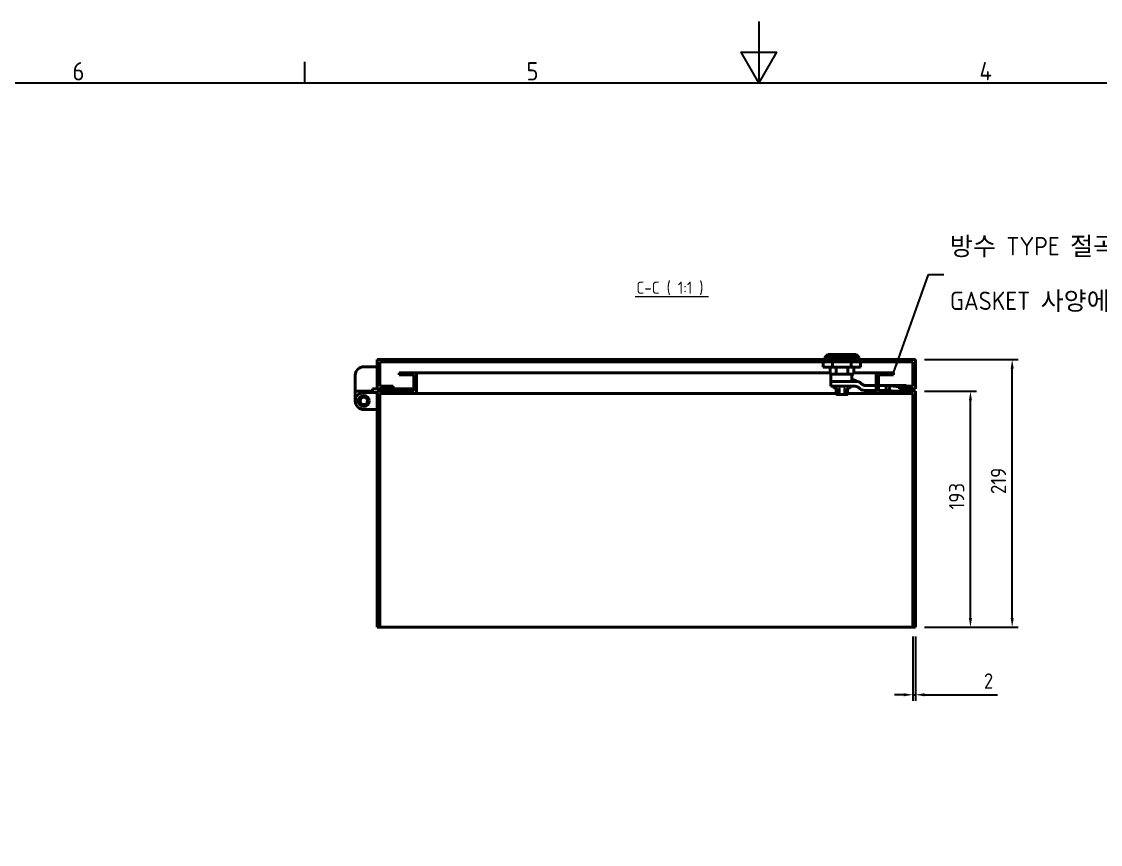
# Model space of a CAD drawing. Header units: millimetres. Extents: x 0 to 2970, y 0 to 2100.
# Drawn here: x 882 to 1764, y 1427 to 2100 of the extents above; entities that cross this region are included whole.
import ezdxf

# ---------------------------------------------------------------- set-up
doc = ezdxf.new("R2010")
doc.units = ezdxf.units.MM
doc.header["$LTSCALE"] = 5
doc.layers.get('0').update_dxf_attribs({"color": 3, "lineweight": 25})
for name, color, linetype, lineweight in [('가시적인 것(ISO)', 3, 'Continuous', 40), ('가시적인 좁은 것(ISO)', 3, 'Continuous', 35), ('경계(ISO)', 7, 'Continuous', 25), ('기호(ISO)', 5, 'Continuous', 25), ('치수(ISO)', 2, 'Continuous', 25), ('해치(ISO)', 7, 'Continuous', 18)]:
    doc.layers.add(name, color=color, linetype=linetype, lineweight=lineweight)
doc.styles.add('문자 텍스트_M2B', font='isocp.shx')
doc.styles.add('치수 텍스트_PSTEK_POSCO', font='isocp.shx')
doc.styles.add('텍스트 스타일512', font='isocp.shx')
doc.dimstyles.new('치수_PSTEK_POSCO', dxfattribs={"dimscale": 5, "dimtxt": 2.5, "dimasz": 1.5, "dimexe": 1, "dimexo": 1.5, "dimgap": 1, "dimtad": 1, "dimrnd": 1e-08, "dimdsep": 46, "dimtxsty": '치수 텍스트_PSTEK_POSCO', "dimcen": 0.09, "dimdle": 10, "dimclrd": 7, "dimclre": 7, "dimclrt": 2, "dimadec": 1, "dimazin": 2, "dimtfac": 1, "dimtmove": 0, "dimatfit": 3, "dimfxl": 0, "dimtolj": 1, "dimlwd": -1, "dimlwe": -1, "dimarcsym": 0})
doc.dimstyles.new('치수_PSTEK_POSCO$7', dxfattribs={"dimscale": 5, "dimtxt": 2.5, "dimasz": 2.5, "dimexe": 1, "dimexo": 1.5, "dimgap": 1, "dimtad": 1, "dimrnd": 1e-08, "dimdsep": 46, "dimtxsty": '치수 텍스트_PSTEK_POSCO', "dimcen": 0.09, "dimdle": 10, "dimclrd": 7, "dimclre": 7, "dimclrt": 2, "dimadec": 1, "dimazin": 2, "dimtfac": 1, "dimtmove": 0, "dimatfit": 3, "dimfxl": 0, "dimtolj": 1, "dimlwd": -1, "dimlwe": -1, "dimarcsym": 0})

# ---------------------------------------------------------------- blocks, each defined once
blk = doc.blocks.new('경계 Default Border')
at = {"layer": '경계(ISO)'}
blk.add_line((222.75, 410), (222.75, 413.4), dxfattribs=at)
at = {"layer": '경계(ISO)', "flags": 128}
for points in [[(297, 420), (297, 410), (294.11, 415), (299.89, 415), (297, 410)], [(10, 10), (10, 410), (584, 410), (584, 10), (10, 10)]]:
    blk.add_lwpolyline(points, dxfattribs=at)
at = {"layer": '경계(ISO)', "color": 2, "char_height": 3, "attachment_point": 7, "style": '문자 텍스트_M2B'}
for s, insert in [('6', (184.77, 410.37)), ('5', (259.02, 410.37)), ('4', (333.1, 410.4))]:
    blk.add_mtext(s, dxfattribs=dict(at, insert=insert))
blk = doc.blocks.new('*D23')
at = {"layer": 'Defpoints', "color": 0, "transparency": 16777216}
for p in [(1611.09, 1604.77), (1613.09, 1604.77), (1613.09, 1549.56)]:
    blk.add_point(p, dxfattribs=at)
at = {"layer": '치수(ISO)', "color": 7, "transparency": 16777216}
for p, q in [((1611.09, 1597.27), (1611.09, 1544.56)), ((1613.09, 1597.27), (1613.09, 1544.56)), ((1603.59, 1549.56), (1596.09, 1549.56)), ((1611.09, 1549.56), (1613.09, 1549.56)), ((1620.59, 1549.56), (1680.17, 1549.56))]:
    blk.add_line(p, q, dxfattribs=at)
for points in [[(1603.59, 1550.81), (1603.59, 1548.31), (1611.09, 1549.56)], [(1620.59, 1550.81), (1620.59, 1548.31), (1613.09, 1549.56)]]:
    blk.add_solid(points, dxfattribs=at)
at = {"layer": '치수(ISO)', "color": 2, "transparency": 16777216, "insert": (1669.1, 1560.81), "char_height": 12.5, "attachment_point": 4, "style": '치수 텍스트_PSTEK_POSCO'}
blk.add_mtext('\\A1;2', dxfattribs=at)
blk = doc.blocks.new('*D24')
at = {"layer": 'Defpoints', "color": 0, "transparency": 16777216}
for p in [(1613.09, 1797.77), (1658.14, 1797.77), (1613.09, 1604.77)]:
    blk.add_point(p, dxfattribs=at)
at = {"layer": '치수(ISO)', "color": 7, "transparency": 16777216}
for p, q in [((1620.59, 1797.77), (1663.14, 1797.77)), ((1658.14, 1612.27), (1658.14, 1790.27)), ((1620.59, 1604.77), (1663.14, 1604.77))]:
    blk.add_line(p, q, dxfattribs=at)
for points in [[(1656.89, 1790.27), (1659.39, 1790.27), (1658.14, 1797.77)], [(1656.89, 1612.27), (1659.39, 1612.27), (1658.14, 1604.77)]]:
    blk.add_solid(points, dxfattribs=at)
at = {"layer": '치수(ISO)', "color": 2, "transparency": 16777216, "insert": (1646.89, 1700.99), "char_height": 12.5, "attachment_point": 4, "rotation": 90, "style": '치수 텍스트_PSTEK_POSCO'}
blk.add_mtext('\\A1;193', dxfattribs=at)
blk = doc.blocks.new('*D25')
at = {"layer": 'Defpoints', "color": 0, "transparency": 16777216}
for p in [(1613.09, 1823.77), (1692.28, 1823.77), (1613.09, 1604.77)]:
    blk.add_point(p, dxfattribs=at)
at = {"layer": '치수(ISO)', "color": 7, "transparency": 16777216}
for p, q in [((1620.59, 1823.77), (1697.28, 1823.77)), ((1692.28, 1612.27), (1692.28, 1816.27)), ((1620.59, 1604.77), (1697.28, 1604.77))]:
    blk.add_line(p, q, dxfattribs=at)
for points in [[(1691.03, 1816.27), (1693.53, 1816.27), (1692.28, 1823.77)], [(1691.03, 1612.27), (1693.53, 1612.27), (1692.28, 1604.77)]]:
    blk.add_solid(points, dxfattribs=at)
at = {"layer": '치수(ISO)', "color": 2, "transparency": 16777216, "insert": (1681.03, 1713.66), "char_height": 12.5, "attachment_point": 4, "rotation": 90, "style": '치수 텍스트_PSTEK_POSCO'}
blk.add_mtext('\\A1;219', dxfattribs=at)

msp = doc.modelspace()

# ---------------------------------------------------------------- hatches: boundary and pattern name
at = {"layer": '해치(ISO)'}
h = msp.add_hatch(dxfattribs=at)
h.set_pattern_fill('ANSI31', color=256, scale=127, style=0)
h.set_pattern_definition([(45, (0, 0), (-11.22532, 11.22532), [])])
h.paths.add_polyline_path([(1600.086, 1801.768), (1600.086, 1799.768), (1613.086, 1799.768), (1613.086, 1823.768), (1173.086, 1823.768), (1173.086, 1799.768), (1186.086, 1799.768), (1186.086, 1801.768), (1175.086, 1801.768), (1175.086, 1821.768), (1611.086, 1821.768), (1611.086, 1801.768)])
h.paths.add_polyline_path([(1595.086, 1812.768), (1581.086, 1812.768), (1581.086, 1795.768), (1611.086, 1795.768), (1611.086, 1604.768), (1613.086, 1604.768), (1613.086, 1797.768), (1583.086, 1797.768), (1583.086, 1811.168), (1595.086, 1811.168)])
h.paths.add_polyline_path([(1205.086, 1812.768), (1191.086, 1812.768), (1191.086, 1811.168), (1203.086, 1811.168), (1203.086, 1797.768), (1173.086, 1797.768), (1173.086, 1604.768), (1175.086, 1604.768), (1175.086, 1795.768), (1205.086, 1795.768)])

# ---------------------------------------------------------------- linework, layer by layer
at = {"layer": '가시적인 것(ISO)'}
for p, q in [((1541.586, 1827.768), (1539.086, 1825.268)), ((1541.586, 1827.768), (1564.586, 1827.768)), ((1564.586, 1827.768), (1567.086, 1825.268)), ((1162.086, 1817.768), (1173.086, 1817.768)), ((1173.086, 1823.768), (1173.086, 1799.768)), ((1613.086, 1823.768), (1173.086, 1823.768)), ((1175.086, 1801.768), (1175.086, 1821.768)), ((1175.086, 1821.768), (1611.086, 1821.768)), ((1537.836, 1817.368), (1537.836, 1821.768)), ((1537.836, 1817.368), (1545.461, 1817.368)), ((1567.086, 1825.268), (1539.086, 1825.268)), ((1539.086, 1823.768), (1539.086, 1825.268)), ((1543.336, 1811.568), (1543.336, 1817.368)), ((1545.461, 1817.368), (1545.461, 1821.768)), ((1545.461, 1817.368), (1560.711, 1817.368)), ((1548.213, 1811.568), (1548.213, 1817.368)), ((1557.959, 1811.568), (1557.959, 1817.368)), ((1560.711, 1817.368), (1560.711, 1821.768)), ((1560.711, 1817.368), (1568.336, 1817.368)), ((1562.836, 1811.568), (1562.836, 1817.368)), ((1567.086, 1823.768), (1567.086, 1825.268)), ((1568.336, 1817.368), (1568.336, 1821.768)), ((1611.086, 1821.768), (1611.086, 1801.768)), ((1613.086, 1799.768), (1613.086, 1823.768)), ((1155.086, 1797.768), (1155.086, 1810.768)), ((1205.086, 1812.768), (1191.086, 1812.768)), ((1191.086, 1812.768), (1191.086, 1811.168)), ((1191.086, 1811.168), (1203.086, 1811.168)), ((1203.086, 1811.168), (1203.086, 1797.768)), ((1205.086, 1795.768), (1205.086, 1812.768)), ((1205.086, 1812.768), (1543.336, 1812.768)), ((1548.213, 1811.568), (1543.336, 1811.568)), ((1544.086, 1805.768), (1544.086, 1811.568)), ((1548.213, 1811.568), (1557.959, 1811.568)), ((1562.836, 1811.568), (1557.959, 1811.568)), ((1561.136, 1805.772), (1561.136, 1811.568)), ((1562.836, 1812.768), (1581.086, 1812.768)), ((1595.086, 1812.768), (1581.086, 1812.768)), ((1581.086, 1812.768), (1581.086, 1795.768)), ((1583.086, 1797.768), (1583.086, 1811.168)), ((1583.086, 1811.168), (1595.086, 1811.168)), ((1595.086, 1811.168), (1595.086, 1812.768)), ((1169.086, 1799.768), (1173.086, 1799.768)), ((1169.086, 1798.768), (1169.086, 1799.768)), ((1173.086, 1799.768), (1186.086, 1799.768)), ((1186.086, 1801.768), (1175.086, 1801.768)), ((1186.086, 1799.768), (1186.086, 1801.768)), ((1203.086, 1799.768), (1186.086, 1799.768)), ((1550.9, 1805.767), (1544.084, 1805.764)), ((1544.086, 1801.764), (1544.084, 1805.764)), ((1544.086, 1805.768), (1553.085, 1805.768)), ((1544.086, 1801.764), (1550.902, 1801.767)), ((1546.286, 1801.053), (1546.286, 1801.218)), ((1548.142, 1799.993), (1546.648, 1800.536)), ((1550.086, 1805.767), (1550.086, 1805.768)), ((1554.256, 1805.769), (1550.9, 1805.767)), ((1550.902, 1801.767), (1554.279, 1801.769)), ((1559.336, 1801.768), (1553.086, 1801.768)), ((1554.256, 1805.768), (1557.198, 1805.768)), ((1554.279, 1801.769), (1559.085, 1801.771)), ((1557.198, 1805.77), (1559.084, 1805.771)), ((1558.03, 1799.993), (1559.524, 1800.536)), ((1559.886, 1801.053), (1559.886, 1801.218)), ((1561.136, 1807.268), (1561.519, 1807.268)), ((1565.038, 1805.773), (1565.084, 1805.773)), ((1572.632, 1802.476), (1581.086, 1802.48)), ((1583.086, 1802.481), (1589.086, 1802.483)), ((1605.086, 1802.49), (1589.086, 1802.483)), ((1589.086, 1802.483), (1589.087, 1799.757)), ((1589.087, 1799.757), (1589.087, 1798.483)), ((1592.24, 1802.212), (1591.895, 1799.578)), ((1592.24, 1802.212), (1600.086, 1801.212)), ((1600.086, 1801.768), (1600.086, 1799.768)), ((1611.086, 1801.768), (1600.086, 1801.768)), ((1600.086, 1799.768), (1613.086, 1799.768)), ((1604.953, 1797.768), (1605.215, 1799.768)), ((1605.424, 1802.218), (1605.395, 1801.768)), ((1156.086, 1798.768), (1155.086, 1797.768)), ((1155.086, 1797.768), (1169.086, 1797.768)), ((1155.086, 1789.768), (1155.086, 1797.768)), ((1162.086, 1796.768), (1173.086, 1796.768)), ((1169.086, 1798.768), (1169.086, 1797.768)), ((1169.086, 1797.768), (1169.086, 1796.768)), ((1203.086, 1797.768), (1173.086, 1797.768)), ((1173.086, 1797.768), (1173.086, 1604.768)), ((1175.086, 1604.768), (1175.086, 1795.768)), ((1175.086, 1795.768), (1205.086, 1795.768)), ((1205.086, 1795.768), (1548.467, 1795.768)), ((1548.467, 1799.576), (1548.467, 1795.325)), ((1549.086, 1794.968), (1548.467, 1795.325)), ((1549.086, 1794.968), (1549.622, 1794.968)), ((1549.622, 1794.968), (1553.086, 1794.968)), ((1550.777, 1799.576), (1550.777, 1795.325)), ((1553.086, 1794.968), (1556.55, 1794.968)), ((1555.395, 1799.576), (1555.395, 1795.325)), ((1556.55, 1794.968), (1557.086, 1794.968)), ((1557.086, 1794.968), (1557.705, 1795.325)), ((1557.705, 1799.576), (1557.705, 1795.325)), ((1557.705, 1795.768), (1581.086, 1795.768)), ((1571.197, 1798.476), (1581.086, 1798.48)), ((1581.086, 1795.768), (1611.086, 1795.768)), ((1583.086, 1798.481), (1589.087, 1798.483)), ((1613.086, 1797.768), (1583.086, 1797.768)), ((1591.895, 1799.578), (1591.734, 1798.348)), ((1591.734, 1798.348), (1596.284, 1797.768)), ((1605.087, 1798.792), (1605.087, 1798.49)), ((1611.086, 1795.768), (1611.086, 1604.768)), ((1613.086, 1604.768), (1613.086, 1797.768)), ((1173.086, 1782.768), (1162.086, 1782.768)), ((1173.086, 1604.768), (1175.086, 1604.768)), ((1611.086, 1604.768), (1175.086, 1604.768)), ((1611.086, 1604.768), (1613.086, 1604.768))]:
    msp.add_line(p, q, dxfattribs=at)
for radius in [4.5, 4, 3]:
    msp.add_circle((1162.086, 1789.768), radius, dxfattribs=at)
for centre, radius, start, end in [((1162.086, 1810.768), 7, 90, 180), ((1546.836, 1801.218), 0.55, 95.660975, 180), ((1546.836, 1801.053), 0.55, 180, 250), ((1556.386, 1802.068), 0.3, 264.47877, 270), ((1559.336, 1801.218), 0.55, 0, 90), ((1559.336, 1801.053), 0.55, 290, 0), ((1561.519, 1802.268), 5, 44.508984, 90), ((1572.63, 1807.476), 5, 258.871251, 270.024378), ((1162.086, 1789.768), 7, 90, 270), ((1571.195, 1803.476), 5, 258.872661, 270.024378)]:
    msp.add_arc(centre, radius, start, end, dxfattribs=at)
for points, knots in [([(1548.467, 1799.576), (1548.467, 1799.616), (1548.46, 1799.656), (1548.433, 1799.737), (1548.412, 1799.777), (1548.356, 1799.854), (1548.319, 1799.89), (1548.237, 1799.95), (1548.192, 1799.974), (1548.144, 1799.992), (1548.143, 1799.992), (1548.142, 1799.993)], [-0.056055727, -0.056055727, -0.056055727, -0.056055727, -0.043846592, -0.043846592, -0.030415241, -0.030415241, -0.015046721, -0.015046721, 0, 0, 0.000314742, 0.000314742, 0.000314742, 0.000314742]), ([(1550.777, 1799.576), (1550.777, 1799.616), (1550.773, 1799.657), (1550.76, 1799.737), (1550.749, 1799.777), (1550.721, 1799.854), (1550.702, 1799.891), (1550.661, 1799.95), (1550.639, 1799.974), (1550.615, 1799.992), (1550.615, 1799.992), (1550.614, 1799.993)], [-0.056046369, -0.056046369, -0.056046369, -0.056046369, -0.043826559, -0.043826559, -0.030415995, -0.030415995, -0.015038694, -0.015038694, 0, 0, 0.000312487, 0.000312487, 0.000312487, 0.000312487]), ([(1555.395, 1799.576), (1555.395, 1799.616), (1555.399, 1799.657), (1555.412, 1799.737), (1555.423, 1799.777), (1555.451, 1799.854), (1555.47, 1799.891), (1555.511, 1799.95), (1555.533, 1799.974), (1555.557, 1799.992), (1555.557, 1799.992), (1555.558, 1799.993)], [0.000007253, 0.000007253, 0.000007253, 0.000007253, 0.012182988, 0.012182988, 0.025541036, 0.025541036, 0.040859243, 0.040859243, 0.055840117, 0.055840117, 0.056151409, 0.056151409, 0.056151409, 0.056151409]), ([(1557.705, 1799.576), (1557.705, 1799.616), (1557.712, 1799.656), (1557.739, 1799.737), (1557.76, 1799.777), (1557.816, 1799.854), (1557.853, 1799.89), (1557.935, 1799.95), (1557.98, 1799.974), (1558.028, 1799.992), (1558.029, 1799.992), (1558.03, 1799.993)], [-0.056055776, -0.056055776, -0.056055776, -0.056055776, -0.043849048, -0.043849048, -0.030415241, -0.030415241, -0.015046721, -0.015046721, 0, 0, 0.000314742, 0.000314742, 0.000314742, 0.000314742]), ([(1559.084, 1805.771), (1560.076, 1805.771), (1561.072, 1805.772), (1563.062, 1805.772), (1564.054, 1805.773), (1565.038, 1805.773)], [-0.59728772, -0.59728772, -0.59728772, -0.59728772, -0.29865558, -0.29865558, -0.00008864, -0.00008864, -0.00008864, -0.00008864]), ([(1559.085, 1801.771), (1559.733, 1801.771), (1560.429, 1801.771), (1561.014, 1801.772), (1561.6, 1801.772), (1562.075, 1801.772), (1562.626, 1801.772), (1562.94, 1801.772), (1563.279, 1801.772), (1563.603, 1801.773)], [0, 0, 0, 0, 0.3890197, 0.3890197, 0.3890197, 0.7780394, 0.7780394, 0.7780394, 1, 1, 1, 1]), ([(1563.603, 1801.773), (1563.859, 1801.773), (1564.115, 1801.753), (1564.601, 1801.678), (1564.816, 1801.628), (1565.001, 1801.574)], [0.000001, 0.000001, 0.000001, 0.000001, 0.07765173, 0.07765173, 0.15274647, 0.15274647, 0.15274647, 0.15274647]), ([(1565.001, 1801.574), (1565.139, 1801.534), (1565.276, 1801.487), (1565.412, 1801.434), (1565.549, 1801.381), (1565.685, 1801.322), (1565.819, 1801.256)], [0, 0, 0, 0, 0.5, 0.5, 0.5, 1, 1, 1, 1]), ([(1566.622, 1805.516), (1566.369, 1805.601), (1566.109, 1805.665), (1565.578, 1805.751), (1565.308, 1805.773), (1565.038, 1805.773)], [-0.16423316, -0.16423316, -0.16423316, -0.16423316, -0.08209167, -0.08209167, -0.00008865, -0.00008865, -0.00008865, -0.00008865]), ([(1565.819, 1801.256), (1565.996, 1801.168), (1566.166, 1801.071), (1566.327, 1800.966), (1566.488, 1800.862), (1566.641, 1800.749), (1566.785, 1800.631)], [0, 0, 0, 0, 0.5, 0.5, 0.5, 1, 1, 1, 1]), ([(1566.849, 1805.435), (1566.811, 1805.449), (1566.773, 1805.463), (1566.698, 1805.491), (1566.66, 1805.504), (1566.622, 1805.516)], [0.000001, 0.000001, 0.000001, 0.000001, 0.012313333, 0.012313333, 0.024625639, 0.024625639, 0.024625639, 0.024625639]), ([(1566.785, 1800.631), (1566.991, 1800.461), (1567.196, 1800.292), (1567.606, 1799.954), (1567.81, 1799.786), (1568.014, 1799.618)], [-0.16348865, -0.16348865, -0.16348865, -0.16348865, -0.08174478, -0.08174478, -0.000001, -0.000001, -0.000001, -0.000001]), ([(1568.22, 1804.631), (1568.018, 1804.798), (1567.803, 1804.949), (1567.344, 1805.219), (1567.101, 1805.337), (1566.849, 1805.435)], [-0.16282276, -0.16282276, -0.16282276, -0.16282276, -0.08246392, -0.08246392, -0.000001, -0.000001, -0.000001, -0.000001]), ([(1568.22, 1804.631), (1568.426, 1804.462), (1568.631, 1804.293), (1569.041, 1803.955), (1569.246, 1803.786), (1569.45, 1803.618)], [-0.16348834, -0.16348834, -0.16348834, -0.16348834, -0.08174464, -0.08174464, -0.000001, -0.000001, -0.000001, -0.000001]), ([(1570.324, 1803.04), (1570.163, 1803.123), (1570.01, 1803.214), (1569.865, 1803.311), (1569.747, 1803.389), (1569.635, 1803.471), (1569.527, 1803.556), (1569.501, 1803.576), (1569.475, 1803.597), (1569.45, 1803.618)], [0, 0, 0, 0, 0.5, 0.5, 0.5, 0.9025059, 0.9025059, 0.9025059, 1, 1, 1, 1]), ([(1571.665, 1802.57), (1571.202, 1802.663), (1570.756, 1802.821), (1570.355, 1803.024), (1570.339, 1803.032), (1570.324, 1803.04)], [-2.32675333, -2.32675333, -2.32675333, -2.32675333, -2.19233301, -2.19233301, -2.18674205, -2.18674205, -2.18674205, -2.18674205]), ([(1568.014, 1799.618), (1568.04, 1799.596), (1568.066, 1799.575), (1568.093, 1799.554), (1568.2, 1799.469), (1568.312, 1799.388), (1568.429, 1799.31), (1568.575, 1799.213), (1568.728, 1799.123), (1568.888, 1799.039)], [0, 0, 0, 0, 0.0988299, 0.0988299, 0.0988299, 0.5, 0.5, 0.5, 1, 1, 1, 1]), ([(1568.888, 1799.039), (1569.019, 1798.972), (1569.154, 1798.909), (1569.593, 1798.728), (1569.911, 1798.634), (1570.23, 1798.57)], [-2.39231706, -2.39231706, -2.39231706, -2.39231706, -2.3486929, -2.3486929, -2.25464695, -2.25464695, -2.25464695, -2.25464695])]:
    msp.add_open_spline(points, degree=3, knots=knots, dxfattribs=at)
for points in [[(1589.086, 1802.483), (1590.141, 1802.484), (1591.196, 1802.392), (1592.24, 1802.212)], [(1605.086, 1802.49), (1605.202, 1802.49), (1605.319, 1802.398), (1605.424, 1802.218)], [(1589.087, 1798.483), (1589.972, 1798.484), (1590.856, 1798.438), (1591.734, 1798.348)], [(1605.087, 1798.49), (1605.074, 1798.49), (1605.06, 1798.487), (1605.047, 1798.482)]]:
    msp.add_open_spline(points, degree=3, dxfattribs=at)
for points, weights in [([(1549.622, 1794.968), (1549.086, 1794.968), (1548.467, 1795.325)], [2.2140995979, 2.21409958201, 2.05513439892]), ([(1550.777, 1795.325), (1550.158, 1794.968), (1549.622, 1794.968)], [2.05513439893, 2.2140996138, 2.2140995979]), ([(1553.086, 1794.968), (1552.014, 1794.968), (1550.777, 1795.325)], [2.21410026725, 2.21410026725, 2.05513502021]), ([(1555.395, 1795.325), (1554.158, 1794.968), (1553.086, 1794.968)], [2.0551350202, 2.21410026725, 2.21410026725]), ([(1556.55, 1794.968), (1556.014, 1794.968), (1555.395, 1795.325)], [2.21409784829, 2.21409784827, 2.05513277493]), ([(1557.705, 1795.325), (1557.086, 1794.968), (1556.55, 1794.968)], [2.05513277492, 2.2140978483, 2.21409784829])]:
    msp.add_rational_spline(points, weights, degree=2, dxfattribs=at)
at = {"layer": '가시적인 좁은 것(ISO)'}
for points in [[(1554.256, 1805.768), (1554.256, 1805.768), (1554.256, 1805.768), (1554.256, 1805.769)], [(1557.198, 1805.77), (1557.198, 1805.769), (1557.198, 1805.769), (1557.198, 1805.768)]]:
    msp.add_open_spline(points, degree=3, dxfattribs=at)
at = {"layer": '기호(ISO)', "color": 7, "lineweight": 18}
msp.add_line((1383.942, 1875.313), (1443.954, 1875.313), dxfattribs=at)

# ---------------------------------------------------------------- block references
at = {"xscale": 5, "yscale": 5, "zscale": 5}
msp.add_blockref('경계 Default Border', (0, 0), dxfattribs=at)

# ---------------------------------------------------------------- texts
at = {"layer": '기호(ISO)', "color": 2, "insert": (1641.364, 1893.227), "char_height": 15, "width": 398.43864, "attachment_point": 4, "line_spacing_factor": 1.78626, "style": '치수 텍스트_PSTEK_POSCO'}
msp.add_mtext('{\\fISOCP|b0|i0;\\H15.0000;방수 TYPE 절곡 및 GASKET 부착 할 것\\PGASKET 사양에 맞게 FLANGE 절곡할 것}', dxfattribs=at)
at = {"layer": '기호(ISO)', "color": 7, "insert": (1384.982, 1876.419), "char_height": 10, "attachment_point": 7, "style": '텍스트 스타일512'}
msp.add_mtext('C-C ( 1:1 )', dxfattribs=at)

# ---------------------------------------------------------------- dimensions: what is measured, and where the dimension line sits
at = {"layer": '치수(ISO)', "color": 7}
for base, p1, p2, angle, override, picture, middle in [((1692.285, 1823.768), (1613.086, 1604.768), (1613.086, 1823.768), 270, {"dimdec": 2, "dimtp": 0, "dimtm": 0, "dimtdec": 2, "dimtofl": 0, "dimatfit": 1}, '*D25', (1692.285, 1724.268)), ((1658.143, 1797.768), (1613.086, 1604.768), (1613.086, 1797.768), 90, {"dimdec": 2, "dimtp": 0, "dimtm": 0, "dimtdec": 2, "dimtofl": 0, "dimatfit": 1}, '*D24', (1658.143, 1711.268)), ((1613.086, 1549.563), (1611.086, 1604.768), (1613.086, 1604.768), 180, {"dimdec": 2, "dimtp": 0, "dimtm": 0, "dimtdec": 2, "dimtofl": 1, "dimatfit": 1}, '*D23', (1672.135, 1549.563))]:
    dim = msp.add_linear_dim(base=base, p1=p1, p2=p2, angle=angle, dimstyle='치수_PSTEK_POSCO', override=override, dxfattribs=at)
    dim.commit()
    dim.dimension.update_dxf_attribs({"geometry": picture, "text_midpoint": middle, "dimtype": 160})

# ---------------------------------------------------------------- leaders
at = {"layer": '기호(ISO)', "color": 7, "annotation_type": 0, "has_hookline": 1, "hookline_direction": 0, "text_width": 368.967}
msp.add_leader([(1595.086, 1812.768), (1623.864, 1893.227), (1636.364, 1893.227)], dimstyle='치수_PSTEK_POSCO$7', override={"dimtad": 0}, dxfattribs=at)

doc.saveas('drawing.dxf')
